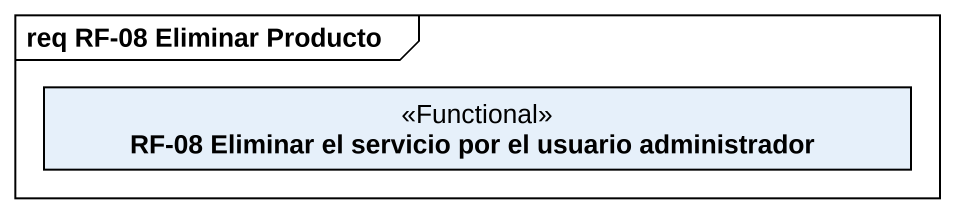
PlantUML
@startuml
mainframe req RF-08 Eliminar Producto
hide circle
hide empty members
class "RF-08 Eliminar el servicio por el usuario administrador" as RF_08_Eliminar_el_servicio <<Functional>>
@enduml
